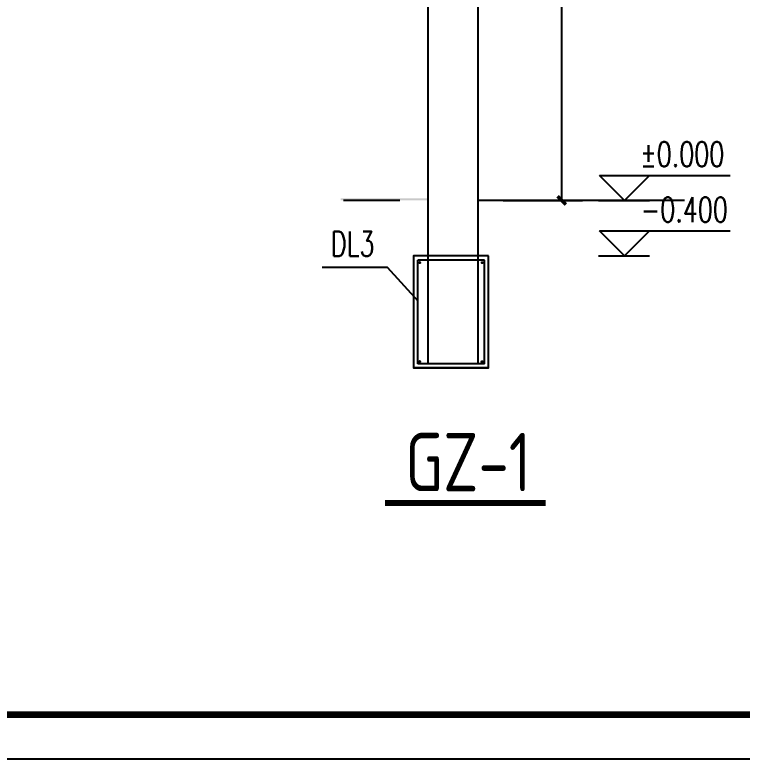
# Model space of a CAD drawing. Extents: x 177291 to 1288761, y 177638 to 322898.
# Drawn here: x 469387 to 486806, y 177960 to 195773 of the extents above; entities that cross this region are included whole.
import ezdxf

# ---------------------------------------------------------------- set-up
doc = ezdxf.new("R2010")
doc.units = 0
doc.header["$LTSCALE"] = 1000
for name, color, linetype in [('DIM_ELEV', 3, 'Continuous'), ('DIM_LEAD', 3, 'Continuous'), ('DIM_SYMB', 3, 'Continuous'), ('PUB_DIM', 3, 'Continuous'), ('PUB_TEXT', 7, 'Continuous'), ('PUB_TITLE', 4, 'Continuous'), ('WALL', 9, 'Continuous')]:
    doc.layers.add(name, color=color, linetype=linetype)
doc.styles.add('_TCH_DIM', font='SIMPLEX', dxfattribs={"bigfont": 'GBCBIG'})
doc.styles.add('_TCH_DIM_T3', font='SIMPLEX', dxfattribs={"width": 0.705882, "bigfont": 'GBCBIG'})
doc.styles.add('C', font='tssdeng.shx', dxfattribs={"height": 3, "bigfont": 'tssdchn.shx'})
doc.dimstyles.new('_TCH_ARCH&&200', dxfattribs={"dimtxt": 595, "dimasz": 200, "dimexe": 500, "dimexo": 600, "dimgap": 252.5, "dimtad": 1, "dimdec": 0, "dimzin": 0, "dimdsep": 46, "dimtxsty": '_TCH_DIM_T3', "dimblk": 'ARCHTICK', "dimcen": 0.09, "dimclrt": 7, "dimazin": 2, "dimtfac": 1, "dimtdec": 0, "dimtix": 1, "dimtmove": 2, "dimatfit": 3, "dimfxl": 1, "dimtolj": 1, "dimtzin": 0, "dimarcsym": 0})

# ---------------------------------------------------------------- blocks, each defined once
blk = doc.blocks.new('_ArchTick')
at = {"color": 0, "linetype": 'ByBlock', "const_width": 0.4}
blk.add_lwpolyline([(-0.5, -0.5), (0.5, 0.5)], dxfattribs=at)
blk = doc.blocks.new('*D1216')
at = {"layer": 'Defpoints', "color": 0, "transparency": 16777216}
for p in [(480486, 211333), (482491, 211333), (480481, 191333)]:
    blk.add_point(p, dxfattribs=at)
at = {"layer": 'PUB_DIM', "color": 0, "lineweight": -2, "transparency": 16777216}
for p, q in [((481086, 211333), (482991, 211332)), ((482486, 191332), (482491, 211333)), ((481081, 191333), (482986, 191332))]:
    blk.add_line(p, q, dxfattribs=at)
at = {"layer": 'PUB_DIM', "color": 0, "lineweight": -2, "transparency": 16777216, "xscale": 200, "yscale": 200, "zscale": 200}
for p, rotation in [((482491, 211333), 89.98567619658759), ((482486, 191332), 269.9856761965876)]:
    blk.add_blockref('_ArchTick', p, dxfattribs=dict(at, rotation=rotation))
at = {"layer": 'PUB_DIM', "color": 7, "transparency": 16777216, "insert": (481939, 201333), "char_height": 595, "attachment_point": 5, "rotation": 89.9857, "style": '_TCH_DIM_T3'}
blk.add_mtext('\\A1;4000', dxfattribs=at)

msp = doc.modelspace()

# ---------------------------------------------------------------- linework, layer by layer
for p, q in [((480634.99, 189903.88), (479034.99, 189903.88)), ((479034.99, 187424.35), (479034.99, 189903.88)), ((480634.99, 187424.35), (480634.99, 189903.88)), ((480634.99, 187424.35), (479034.99, 187424.35)), ((480734.99, 187324.35), (478934.99, 187324.35))]:
    msp.add_line(p, q)
at = {"color": 4}
msp.add_line((480734.99, 187324.35), (478934.99, 187324.35), dxfattribs=at)
msp.add_lwpolyline([(480734.99, 190005.88), (478934.99, 190005.88), (478934.99, 187324.35), (480734.99, 187324.35)], close=True)
at = {"extrusion": (0, 0, -1)}
for centre, start_param, end_param in [((479085.18, 189845.39), 0.79637418, 3.93796684), ((479085.18, 189845.39), 3.93796684, 7.07955949), ((480580.63, 189842.42), 0.79637418, 3.93796684), ((480580.63, 189842.42), 3.93796684, 7.07955949), ((479085.18, 187474.8), 0.79637418, 3.93796684), ((479085.18, 187474.8), 3.93796684, 7.07955949), ((480580.63, 187471.82), 0.79637418, 3.93796684), ((480580.63, 187471.82), 3.93796684, 7.07955949)]:
    msp.add_ellipse(centre, major_axis=(10.72, 10.72), ratio=0.97859186, start_param=start_param, end_param=end_param, dxfattribs=at)
for points in [[(479286.47, 191382.89), (479286.47, 191332.89), (477187.87, 191382.89), (477187.87, 191332.89)], [(479047.49, 189891.38), (479022.49, 189916.38), (480634.77, 189891.38), (480634.77, 189916.38)], [(479047.49, 187436.85), (479022.49, 187411.85), (479047.49, 189891.38), (479022.49, 189916.38)], [(480622.49, 189903.88), (480647.49, 189903.88), (480622.49, 187436.85), (480647.49, 187411.85)], [(480622.49, 187436.85), (480647.49, 187411.85), (479047.49, 187436.85), (479022.49, 187411.85)]]:
    msp.add_trace(points)
at = {"layer": 'DIM_ELEV'}
for p, q in [((483987.25, 191332.89), (483387.25, 191932.89)), ((483387.25, 191932.89), (486517.25, 191932.89)), ((483987.25, 191332.89), (484587.25, 191932.89)), ((478608.51, 191332.89), (477260.65, 191332.89)), ((483368.46, 191332.89), (484587.25, 191332.89)), ((483987.25, 190005.88), (483387.25, 190605.88)), ((483387.25, 190605.88), (486517.25, 190605.88)), ((483987.25, 190005.88), (484587.25, 190605.88)), ((483368.46, 190005.88), (484587.25, 190005.88))]:
    msp.add_line(p, q, dxfattribs=at)
at = {"layer": 'DIM_LEAD'}
for p, q in [((478314.9, 189729.93), (476745.91, 189729.93)), ((479047.49, 188922.74), (478314.9, 189729.93))]:
    msp.add_line(p, q, dxfattribs=at)
at = {"layer": 'DIM_SYMB', "const_width": 140}
msp.add_lwpolyline([(478251.14, 184089.62), (482103.03, 184089.62)], dxfattribs=at)
at = {"layer": 'PUB_TITLE'}
msp.add_lwpolyline([(409110.99, 240960.27), (498308.36, 240960.27), (498308.36, 177959.98), (409110.99, 177959.98)], close=True, dxfattribs=at)
at = {"layer": 'PUB_TITLE', "const_width": 159.09}
msp.add_lwpolyline([(411762.51, 179020.59), (411762.51, 239899.66), (497247.75, 239899.66), (497247.75, 179020.59)], close=True, dxfattribs=at)
at = {"layer": 'WALL'}
for points in [[(480481.47, 187411.85), (480481.47, 230610.49), (479281.47, 230610.49)], [(479281.47, 230600.11), (479281.47, 187411.85)]]:
    msp.add_lwpolyline(points, dxfattribs=at)
at = {"layer": 'WALL', "const_width": 50}
msp.add_lwpolyline([(480481.47, 191332.89), (485427.42, 191332.89)], dxfattribs=at)

# ---------------------------------------------------------------- texts
at = {"layer": 'PUB_TEXT'}
for s, height, style, width, p in [('%%P0.000', 595, '_TCH_DIM', 0.705882, (484364.39, 192142.89)), ('-0.400', 595, '_TCH_DIM', 0.705882, (484377.25, 190815.88)), ('DL3', 595, '_TCH_DIM', 0.705882, (476955.91, 189996.6)), ('GZ-1', 1400, 'C', 0.8, (478738.95, 184369.62))]:
    msp.add_text(s, height=height, dxfattribs=dict(at, style=style, width=width)).set_placement(p)

# ---------------------------------------------------------------- dimensions: what is measured, and where the dimension line sits
at = {"layer": 'PUB_DIM'}
dim = msp.add_aligned_dim(p1=(480481.47, 191332.89), p2=(480486.47, 211333.09), distance=-2005.01, dimstyle='_TCH_ARCH&&200', override={"dimscale": 1, "dimlfac": 0.2}, dxfattribs=at)
dim.commit()
dim.dimension.update_dxf_attribs({"geometry": '*D1216', "text_midpoint": (481938.98, 201332.62)})

doc.saveas('drawing.dxf')
